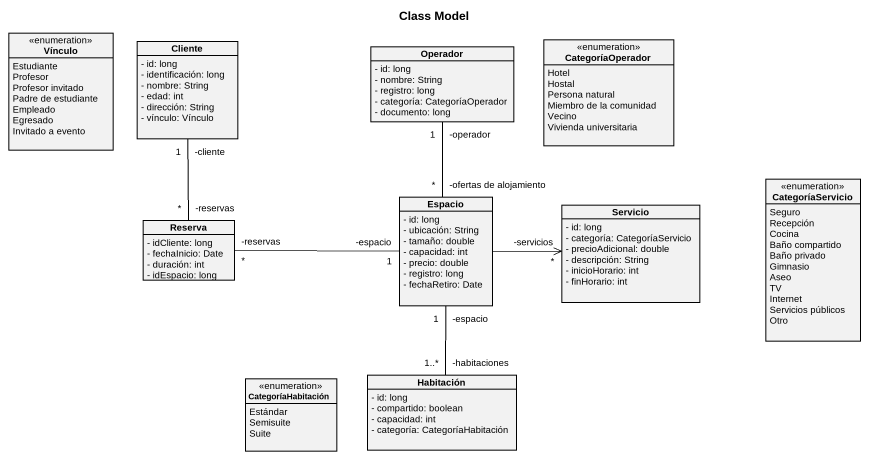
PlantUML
@startuml
title Class Model
hide circle
hide empty members
skinparam classAttributeIconSize 0
enum Vínculo {
  Estudiante
  Profesor
  Profesor invitado
  Padre de estudiante
  Empleado
  Egresado
  Invitado a evento
}
class Cliente {
  - id: long
  - identificación: long
  - nombre: String
  - edad: int
  - dirección: String
  - vínculo: Vínculo
}
class Operador {
  - id: long
  - nombre: String
  - registro: long
  - categoría: CategoríaOperador
  - documento: long
}
enum CategoríaOperador {
  Hotel
  Hostal
  Persona natural
  Miembro de la comunidad
  Vecino
  Vivienda universitaria
}
enum CategoríaServicio {
  Seguro
  Recepción
  Cocina
  Baño compartido
  Baño privado
  Gimnasio
  Aseo
  TV
  Internet
  Servicios públicos
  Otro
}
class Reserva {
  - idCliente: long
  - fechaInicio: Date
  - duración: int
  - idEspacio: long
}
class Espacio {
  - id: long
  - ubicación: String
  - tamaño: double
  - capacidad: int
  - precio: double
  - registro: long
  - fechaRetiro: Date
}
class Servicio {
  - id: long
  - categoría: CategoríaServicio
  - precioAdicional: double
  - descripción: String
  - inicioHorario: int
  - finHorario: int
}
class Habitación {
  - id: long
  - compartido: boolean
  - capacidad: int
  - categoría: CategoríaHabitación
}
enum CategoríaHabitación {
  Estándar
  Semisuite
  Suite
}
Cliente "-cliente\n1" -- "-reservas\n*" Reserva
Operador "-operador\n1" -- "-ofertas de alojamiento\n*" Espacio
Reserva "-reservas\n*" -right- "-espacio\n1" Espacio
Espacio -right-> "-servicios\n*" Servicio
Espacio "-espacio\n1" -- "-habitaciones\n1..*" Habitación
@enduml
